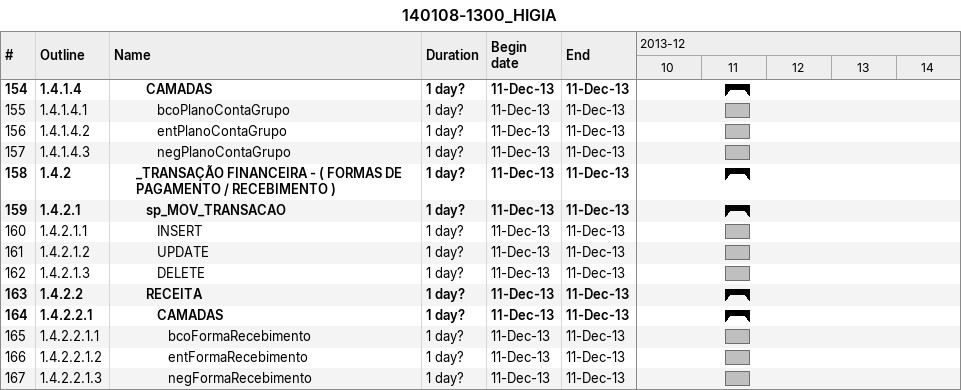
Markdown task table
140108-1300_HIGIA

| ID | WBS | Task | Duration | Start | Finish |
|---|---|---|---|---|---|
| 154 | 1.4.1.4 | **CAMADAS** | 1d? | 2013-12-11 | 2013-12-11 |
| 155 | 1.4.1.4.1 | bcoPlanoContaGrupo | 1d? | 2013-12-11 | 2013-12-11 |
| 156 | 1.4.1.4.2 | entPlanoContaGrupo | 1d? | 2013-12-11 | 2013-12-11 |
| 157 | 1.4.1.4.3 | negPlanoContaGrupo | 1d? | 2013-12-11 | 2013-12-11 |
| 158 | 1.4.2 | **_TRANSAÇÃO FINANCEIRA - ( FORMAS DE PAGAMENTO / RECEBIMENTO )** | 1d? | 2013-12-11 | 2013-12-11 |
| 159 | 1.4.2.1 | **sp_MOV_TRANSACAO** | 1d? | 2013-12-11 | 2013-12-11 |
| 160 | 1.4.2.1.1 | INSERT | 1d? | 2013-12-11 | 2013-12-11 |
| 161 | 1.4.2.1.2 | UPDATE | 1d? | 2013-12-11 | 2013-12-11 |
| 162 | 1.4.2.1.3 | DELETE | 1d? | 2013-12-11 | 2013-12-11 |
| 163 | 1.4.2.2 | **RECEITA** | 1d? | 2013-12-11 | 2013-12-11 |
| 164 | 1.4.2.2.1 | **CAMADAS** | 1d? | 2013-12-11 | 2013-12-11 |
| 165 | 1.4.2.2.1.1 | bcoFormaRecebimento | 1d? | 2013-12-11 | 2013-12-11 |
| 166 | 1.4.2.2.1.2 | entFormaRecebimento | 1d? | 2013-12-11 | 2013-12-11 |
| 167 | 1.4.2.2.1.3 | negFormaRecebimento | 1d? | 2013-12-11 | 2013-12-11 |
